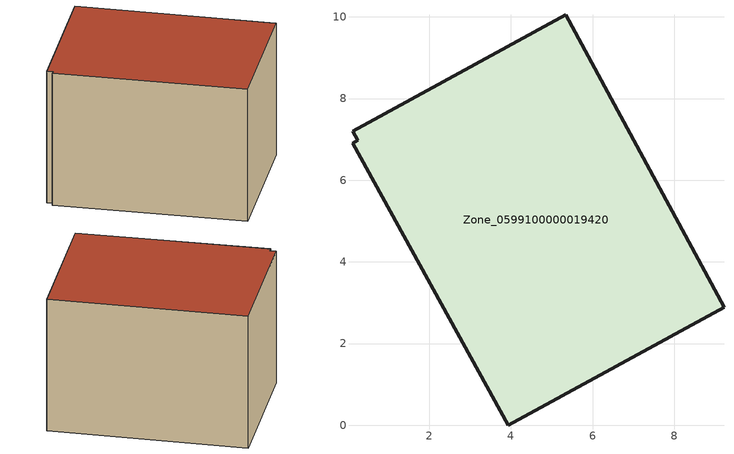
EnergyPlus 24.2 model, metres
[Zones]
Zone_0599100000019420
 floor ground (C_G): 0.25,6.98 0.13,7.2 5.35,10.05 9.22,2.89 3.94,0 0.12,6.91 z0
 wall outside (C_F): 3.94,0 9.22,2.89 5.35,10.05 0.13,7.2 0.25,6.98 0.12,6.91 3.94,0 z0:5.83
 roof outside (C_R): 0.13,7.2 0.25,6.98 0.12,6.91 3.94,0 9.22,2.89 5.35,10.05 z5.83
[BUILDING]
Pand.0599100000019420: North Axis=0; Terrain=City; Loads Convergence Tolerance Value=0.04; Temperature Convergence Tolerance Value=0.4; Solar Distribution=FullExterior; Maximum Number of Warmup Days=25; Minimum Number of Warmup Days=1
[Site:Location]
Rotterdam.The.Hague.AP_ZH_NLD Design_Conditions: Latitude=51.96; Longitude=4.45; Time Zone=1; Elevation=-4.5
[SITE:GROUNDTEMPERATURE:BUILDINGSURFACE]
18, 18, 18, 18, 18, 18, 18, 18, 18, 18, 18, 18
[MATERIAL] Thermal Absorptance=0.9; Solar Absorptance=0.7; Visible Absorptance=0.7
Name | Roughness | Thickness | Conductivity | Density | Specific Heat
G.TI.1946-1964 | MediumSmooth | 0.15 | 1 | 540 | 1210
F.TI.1946-1964 | Rough | 0.3 | 0.857143 | 1920 | 840
R.TI.1946-1964 | MediumRough | 0.2 | 0.277778 | 1500 | 1000
[CONSTRUCTION]
C_G: G.TI.1946-1964
C_F: F.TI.1946-1964
C_R: R.TI.1946-1964
[ZONE]
Zone_0599100000019420: Type=1; Multiplier=1; Ceiling Height=Autocalculate; Volume=Autocalculate; Floor Area=autocalculate; Part of Total Floor Area=Yes
[ZONEINFILTRATION:DESIGNFLOWRATE]
Infil_Zone_0599100000019420: Zone or ZoneList or Space or SpaceList=Zone_0599100000019420; Schedule=AlwaysOn; Design Flow Rate Calculation Method=Flow/Area; Flow Rate per Floor Area=0.003; Constant Term Coefficient=1; Temperature Term Coefficient=0; Velocity Term Coefficient=0; Velocity Squared Term Coefficient=0
[HVACTEMPLATE:ZONE:IDEALLOADSAIRSYSTEM]
Zone_0599100000019420: Maximum Heating Supply Air Temperature=50; Minimum Cooling Supply Air Temperature=13; Maximum Heating Supply Air Humidity Ratio=0.0156; Minimum Cooling Supply Air Humidity Ratio=0.0077; Heating Limit=NoLimit; Cooling Limit=NoLimit; Dehumidification Control Type=ConstantSensibleHeatRatio; Cooling Sensible Heat Ratio=0.7; Dehumidification Setpoint=60; Humidification Control Type=None; Humidification Setpoint=30; Outdoor Air Method=None; Outdoor Air Flow Rate per Person=0.00944; Outdoor Air Flow Rate per Zone Floor Area=0; Outdoor Air Flow Rate per Zone=0; Demand Controlled Ventilation Type=None; Outdoor Air Economizer Type=NoEconomizer; Heat Recovery Type=None; Sensible Heat Recovery Effectiveness=0.7; Latent Heat Recovery Effectiveness=0.65
[ZONECONTROL:THERMOSTAT]
ThermostatControl_Zone_0599100000019420: Zone or ZoneList=Zone_0599100000019420; Control Type Schedule=DualSetpointControlType; Control 1=Thermostat_Zone_0599100000019420; Temperature Difference Between Cutout And Setpoint=0
[THERMOSTATSETPOINT:DUALSETPOINT]
Thermostat_Zone_0599100000019420: Heating Setpoint Temperature Schedule=HeatingSetpoint_Zone_0599100000019420; Cooling Setpoint Temperature Schedule=CoolingSetpoint_Zone_0599100000019420
[SCHEDULE:COMPACT]
HeatingSetpoint_Zone_0599100000019420: Through: 12/31, For: AllDays, Until: 24:00, 21
CoolingSetpoint_Zone_0599100000019420: Through: 12/31, For: AllDays, Until: 24:00, 24
DualSetpointControlType: Through: 12/31, For: AllDays, Until: 24:00, 4
AlwaysOn: Through: 12/31, For: AllDays, Until: 24:00, 1
